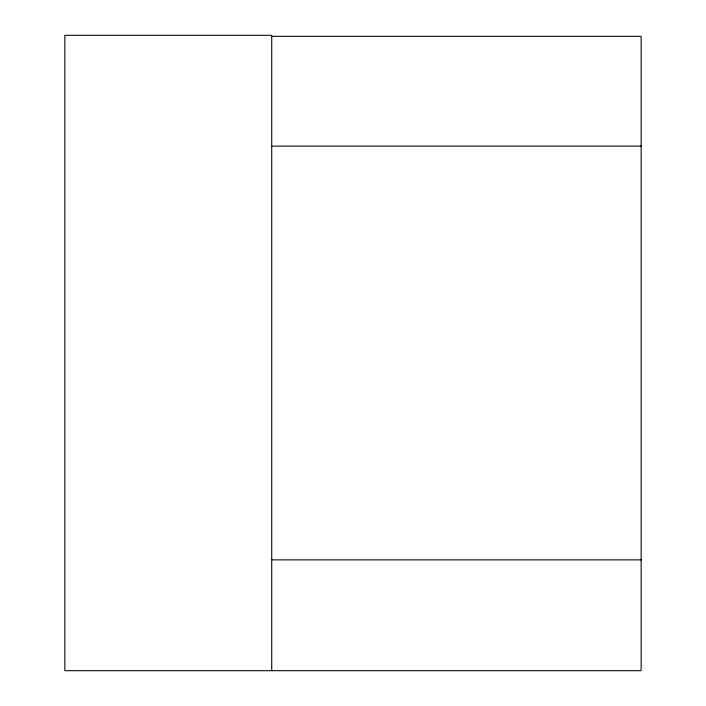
<?xml version="1.0" encoding="UTF-8"?>
<svg xmlns="http://www.w3.org/2000/svg" width="706" height="706" viewBox="0 0 706 706"><rect width="100%" height="100%" fill="white"/><g stroke="black" fill="none" stroke-linecap="round" stroke-linejoin="round"><path stroke-width="1.06" d="M271.731 36.333L641.145 36.333L641.145 669.667M641.145 146.124L271.731 146.124L271.731 35.3L64.855 35.3L64.855 670.7L641.145 670.7M641.145 559.876L271.731 559.876L271.731 670.7M271.731 146.363L271.731 559.637"/></g></svg>
